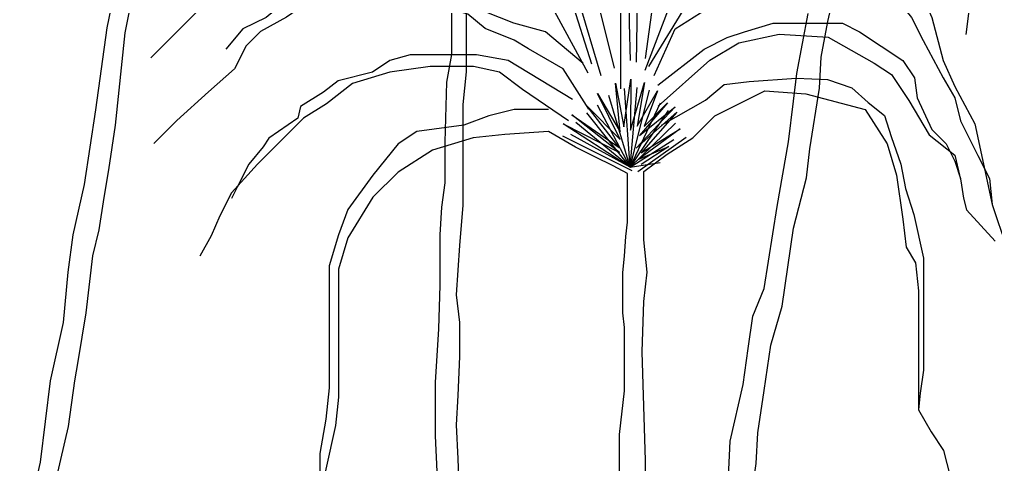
# Model space of a CAD drawing. Header units: millimetres. Extents: x 284148 to 331264, y 78716 to 101523.
# Drawn here: x 289472 to 290080, y 80633 to 80911 of the extents above; entities that cross this region are included whole.
import ezdxf

# ---------------------------------------------------------------- set-up
doc = ezdxf.new("R2010")
doc.units = ezdxf.units.MM

# ---------------------------------------------------------------- blocks, each defined once
blk = doc.blocks.new('A$C712731ED')
for points in [[(1237.96, 1283.05), (1216.42, 1277.67), (1203.85, 1263.33), (1194.87, 1238.23), (1184.1, 1218.5), (1178.71, 1196.99), (1175.12, 1180.85), (1175.12, 1161.13), (1173.33, 1146.79), (1167.94, 1125.27), (1166.15, 1098.38), (1158.96, 1078.65), (1155.37, 1058.93), (1155.37, 1042.79), (1155.37, 1021.28), (1155.37, 1001.55), (1155.37, 978.25), (1155.37, 958.52), (1153.58, 940.59), (1151.78, 915.49), (1151.78, 874.25), (1151.78, 865.29), (1151.78, 849.15)], [(1237.96, 1283.05), (1216.42, 1277.67), (1203.85, 1263.33), (1194.87, 1238.23), (1184.1, 1218.5), (1178.71, 1196.99), (1175.12, 1180.85), (1175.12, 1161.13), (1173.33, 1146.79), (1167.94, 1125.27), (1166.15, 1098.38), (1158.96, 1078.65), (1155.37, 1058.93), (1155.37, 1042.79), (1155.37, 1021.28), (1155.37, 1001.55), (1155.37, 978.25), (1155.37, 958.52), (1153.58, 940.59), (1151.78, 915.49), (1151.78, 874.25), (1151.78, 865.29), (1151.78, 849.15)], [(1192.96, 1239.75), (1176.8, 1187.76), (1173.21, 1162.66), (1173.21, 1135.76), (1169.62, 1112.45), (1166.03, 1099.9), (1162.44, 1080.18), (1160.64, 1056.87), (1160.64, 1037.15), (1160.64, 1019.22), (1162.44, 983.36), (1162.44, 963.64), (1162.44, 942.12), (1157.05, 925.98), (1157.05, 909.85), (1157.05, 890.12), (1157.68, 866.69)], [(1192.96, 1239.75), (1176.8, 1187.76), (1173.21, 1162.66), (1173.21, 1135.76), (1169.62, 1112.45), (1166.03, 1099.9), (1162.44, 1080.18), (1160.64, 1056.87), (1160.64, 1037.15), (1160.64, 1019.22), (1162.44, 983.36), (1162.44, 963.64), (1162.44, 942.12), (1157.05, 925.98), (1157.05, 909.85), (1157.05, 890.12), (1157.68, 866.69)], [(1218.97, 607.08), (1219.98, 629.34), (1228.08, 664.76), (1231.12, 687.03), (1234.16, 707.27), (1241.25, 724.48), (1249.35, 775.58), (1256.44, 816.06), (1259.48, 841.37), (1261.5, 858.57), (1268.59, 896.02)], [(1218.97, 607.08), (1219.98, 629.34), (1228.08, 664.76), (1231.12, 687.03), (1234.16, 707.27), (1241.25, 724.48), (1249.35, 775.58), (1256.44, 816.06), (1259.48, 841.37), (1261.5, 858.57), (1268.59, 896.02)], [(1227.08, 552.13), (1236.19, 615.38), (1237.21, 634.61), (1241.26, 660.93), (1245.31, 689.26), (1252.4, 713.55), (1259.49, 762.13), (1267.59, 793.51), (1269.62, 811.72), (1275.69, 849.57), (1276.71, 868.8), (1280.76, 891.07), (1284.81, 908.27), (1288.86, 926.49), (1300, 968.99), (1305.07, 993.28), (1313.17, 1026.68), (1322.28, 1063.11), (1325.32, 1087.4), (1331.4, 1100.56), (1335.45, 1118.78), (1339.5, 1142.05), (1348.62, 1159.26)], [(1227.08, 552.13), (1236.19, 615.38), (1237.21, 634.61), (1241.26, 660.93), (1245.31, 689.26), (1252.4, 713.55), (1259.49, 762.13), (1267.59, 793.51), (1269.62, 811.72), (1275.69, 849.57), (1276.71, 868.8), (1280.76, 891.07), (1284.81, 908.27), (1288.86, 926.49), (1300, 968.99), (1305.07, 993.28), (1313.17, 1026.68), (1322.28, 1063.11), (1325.32, 1087.4), (1331.4, 1100.56), (1335.45, 1118.78), (1339.5, 1142.05), (1348.62, 1159.26)], [(1365.32, 981.57), (1347.37, 1029.98), (1331.21, 1051.49), (1316.84, 1060.46), (1289.91, 1081.97), (1268.37, 1081.97), (1252.21, 1081.97), (1239.64, 1078.39), (1230.66, 1064.04), (1216.3, 1053.28), (1210.92, 1046.11), (1203.73, 1033.56), (1198.35, 1022.8), (1194.76, 1012.05), (1191.17, 1001.29), (1189.37, 994.12), (1183.98, 983.36), (1173.21, 960.05), (1162.44, 927.78), (1161.41, 865.75)], [(1365.32, 981.57), (1347.37, 1029.98), (1331.21, 1051.49), (1316.84, 1060.46), (1289.91, 1081.97), (1268.37, 1081.97), (1252.21, 1081.97), (1239.64, 1078.39), (1230.66, 1064.04), (1216.3, 1053.28), (1210.92, 1046.11), (1203.73, 1033.56), (1198.35, 1022.8), (1194.76, 1012.05), (1191.17, 1001.29), (1189.37, 994.12), (1183.98, 983.36), (1173.21, 960.05), (1162.44, 927.78), (1161.41, 865.75)], [(1147.89, 862.03), (1129.59, 935.49), (1118.18, 948.3), (1112.48, 958.26), (1108.21, 966.8), (1103.93, 975.35), (1091.1, 992.43), (1086.82, 995.28), (1075.42, 1006.66), (1065.44, 1016.63), (1045.48, 1029.44), (1041.21, 1037.98), (1034.08, 1046.52), (1009.85, 1057.91), (994.17, 1065.03), (979.91, 1073.57), (968.51, 1073.57)], [(1147.89, 862.03), (1129.59, 935.49), (1118.18, 948.3), (1112.48, 958.26), (1108.21, 966.8), (1103.93, 975.35), (1091.1, 992.43), (1086.82, 995.28), (1075.42, 1006.66), (1065.44, 1016.63), (1045.48, 1029.44), (1041.21, 1037.98), (1034.08, 1046.52), (1009.85, 1057.91), (994.17, 1065.03), (979.91, 1073.57), (968.51, 1073.57)], [(1367.12, 882.95), (1372.5, 925.98), (1372.5, 945.71), (1368.91, 963.64), (1365.32, 981.57), (1359.94, 999.5), (1347.37, 1019.22), (1333, 1038.94), (1318.64, 1056.87), (1297.1, 1073.01), (1280.94, 1073.01), (1250.41, 1073.01), (1234.26, 1064.04), (1225.28, 1046.11), (1216.3, 1033.56), (1209.12, 1017.42), (1201.94, 1003.08), (1194.76, 981.57), (1185.78, 965.43), (1180.39, 951.08), (1176.8, 931.36), (1173.21, 913.43), (1167, 868.08)], [(1367.12, 882.95), (1372.5, 925.98), (1372.5, 945.71), (1368.91, 963.64), (1365.32, 981.57), (1359.94, 999.5), (1347.37, 1019.22), (1333, 1038.94), (1318.64, 1056.87), (1297.1, 1073.01), (1280.94, 1073.01), (1250.41, 1073.01), (1234.26, 1064.04), (1225.28, 1046.11), (1216.3, 1033.56), (1209.12, 1017.42), (1201.94, 1003.08), (1194.76, 981.57), (1185.78, 965.43), (1180.39, 951.08), (1176.8, 931.36), (1173.21, 913.43), (1167, 868.08)], [(1139.57, 857.19), (1125.31, 905.59), (1121.04, 921.25), (1113.91, 935.49), (1105.35, 946.87), (1096.8, 963.96), (1091.1, 976.77), (1076.84, 991), (1062.59, 1005.24), (1051.19, 1019.48), (1035.51, 1029.44), (1025.53, 1035.13), (1015.55, 1045.1), (1002.72, 1053.64), (991.31, 1057.91), (984.19, 1060.76), (972.78, 1063.61), (954.25, 1066.45)], [(1139.57, 857.19), (1125.31, 905.59), (1121.04, 921.25), (1113.91, 935.49), (1105.35, 946.87), (1096.8, 963.96), (1091.1, 976.77), (1076.84, 991), (1062.59, 1005.24), (1051.19, 1019.48), (1035.51, 1029.44), (1025.53, 1035.13), (1015.55, 1045.1), (1002.72, 1053.64), (991.31, 1057.91), (984.19, 1060.76), (972.78, 1063.61), (954.25, 1066.45)], [(777.26, 558.63), (790.43, 616.32), (796.5, 666.92), (804.61, 703.36), (807.65, 734.73), (810.68, 758.01), (817.77, 789.38), (824.86, 835.94), (831.95, 887.04), (838.03, 917.4), (843.09, 945.74), (848.16, 959.91), (853.22, 990.27), (858.29, 1004.44), (861.33, 1019.62), (864.36, 1035.81), (865.38, 1047.96), (868.42, 1058.08)], [(777.26, 558.63), (790.43, 616.32), (796.5, 666.92), (804.61, 703.36), (807.65, 734.73), (810.68, 758.01), (817.77, 789.38), (824.86, 835.94), (831.95, 887.04), (838.03, 917.4), (843.09, 945.74), (848.16, 959.91), (853.22, 990.27), (858.29, 1004.44), (861.33, 1019.62), (864.36, 1035.81), (865.38, 1047.96), (868.42, 1058.08)], [(797.55, 594.66), (807.68, 638.58), (811.73, 666.92), (813.76, 679.06), (818.82, 709.43), (822.87, 744.85), (826.93, 761.04), (829.96, 781.28), (833, 798.49), (837.05, 826.31), (843.13, 884), (848.19, 910.31), (850.22, 931.57), (855.28, 953.83), (858.32, 970.03), (862.37, 983.18), (871.49, 1021.64), (874.53, 1039.86), (876.55, 1059.09)], [(797.55, 594.66), (807.68, 638.58), (811.73, 666.92), (813.76, 679.06), (818.82, 709.43), (822.87, 744.85), (826.93, 761.04), (829.96, 781.28), (833, 798.49), (837.05, 826.31), (843.13, 884), (848.19, 910.31), (850.22, 931.57), (855.28, 953.83), (858.32, 970.03), (862.37, 983.18), (871.49, 1021.64), (874.53, 1039.86), (876.55, 1059.09)], [(1167, 860.63), (1192.44, 927.33), (1210.01, 944.89), (1224.65, 962.44), (1246.62, 972.68), (1270.05, 980), (1280.3, 984.38), (1334.47, 988.77), (1362.29, 987.31), (1376.94, 982.92), (1390.12, 975.61), (1400.37, 968.29), (1404.76, 962.44), (1413.54, 955.13), (1416.47, 952.2)], [(1167, 860.63), (1192.44, 927.33), (1210.01, 944.89), (1224.65, 962.44), (1246.62, 972.68), (1270.05, 980), (1280.3, 984.38), (1334.47, 988.77), (1362.29, 987.31), (1376.94, 982.92), (1390.12, 975.61), (1400.37, 968.29), (1404.76, 962.44), (1413.54, 955.13), (1416.47, 952.2)], [(1133.9, 864.36), (1121.14, 904.32), (1115.75, 913.28), (1101.39, 925.83), (1087.02, 934.8), (1079.84, 943.76), (1070.86, 954.52), (1056.5, 965.28), (1036.75, 972.45), (1022.39, 976.04), (984.68, 976.04), (979.3, 972.45), (964.94, 963.49), (941.59, 952.73), (934.41, 947.35), (929.03, 936.59), (925.44, 925.83), (905.69, 909.7), (887.73, 897.14), (859.01, 868.46)], [(1133.9, 864.36), (1121.14, 904.32), (1115.75, 913.28), (1101.39, 925.83), (1087.02, 934.8), (1079.84, 943.76), (1070.86, 954.52), (1056.5, 965.28), (1036.75, 972.45), (1022.39, 976.04), (984.68, 976.04), (979.3, 972.45), (964.94, 963.49), (941.59, 952.73), (934.41, 947.35), (929.03, 936.59), (925.44, 925.83), (905.69, 909.7), (887.73, 897.14), (859.01, 868.46)], [(1131.57, 858.77), (1106.77, 904.32), (1101.39, 911.49), (1088.82, 922.25), (1074.46, 934.8), (1070.86, 941.97), (1054.71, 956.31), (1027.77, 967.07), (990.07, 970.66), (973.91, 968.86), (959.55, 959.9), (939.8, 952.73)], [(1131.57, 858.77), (1106.77, 904.32), (1101.39, 911.49), (1088.82, 922.25), (1074.46, 934.8), (1070.86, 941.97), (1054.71, 956.31), (1027.77, 967.07), (990.07, 970.66), (973.91, 968.86), (959.55, 959.9), (939.8, 952.73)], [(1037.39, 610.33), (1036.38, 632.6), (1036.38, 665.99), (1038.41, 699.39), (1039.42, 726.72), (1039.42, 741.9), (1039.42, 758.09), (1040.43, 775.3), (1042.46, 790.48), (1042.46, 815.78), (1043.47, 853.22), (1046.51, 870.43), (1046.51, 892.69), (1046.51, 904.84), (1046.51, 921.03), (1045.5, 933.18), (1046.51, 957.47)], [(1037.39, 610.33), (1036.38, 632.6), (1036.38, 665.99), (1038.41, 699.39), (1039.42, 726.72), (1039.42, 741.9), (1039.42, 758.09), (1040.43, 775.3), (1042.46, 790.48), (1042.46, 815.78), (1043.47, 853.22), (1046.51, 870.43), (1046.51, 892.69), (1046.51, 904.84), (1046.51, 921.03), (1045.5, 933.18), (1046.51, 957.47)], [(1051.63, 591), (1050.61, 618.33), (1049.6, 639.58), (1050.61, 657.8), (1051.63, 682.09), (1051.63, 703.34), (1049.6, 720.54), (1051.63, 751.31), (1053.65, 776.61), (1053.65, 825.19), (1053.65, 839.36), (1055.68, 859.6), (1055.68, 881.86), (1055.68, 895.02), (1055.68, 917.28), (1055.68, 928.42), (1055.68, 943.6), (1055.68, 959.79)], [(1051.63, 591), (1050.61, 618.33), (1049.6, 639.58), (1050.61, 657.8), (1051.63, 682.09), (1051.63, 703.34), (1049.6, 720.54), (1051.63, 751.31), (1053.65, 776.61), (1053.65, 825.19), (1053.65, 839.36), (1055.68, 859.6), (1055.68, 881.86), (1055.68, 895.02), (1055.68, 917.28), (1055.68, 928.42), (1055.68, 943.6), (1055.68, 959.79)], [(1169.33, 862.96), (1194.75, 904.32), (1209.11, 918.66), (1239.63, 934.8), (1273.75, 938.38), (1302.47, 929.42), (1324.02, 918.66), (1340.18, 906.11), (1345.56, 893.56), (1352.75, 866.66), (1359.93, 850.53), (1372.5, 827.22), (1383.27, 777.01)], [(1169.33, 862.96), (1194.75, 904.32), (1209.11, 918.66), (1239.63, 934.8), (1273.75, 938.38), (1302.47, 929.42), (1324.02, 918.66), (1340.18, 906.11), (1345.56, 893.56), (1352.75, 866.66), (1359.93, 850.53), (1372.5, 827.22), (1383.27, 777.01)], [(1172.6, 857.37), (1185.77, 886.39), (1205.52, 898.94), (1225.27, 924.04), (1252.2, 929.42), (1298.88, 924.04), (1318.63, 911.49), (1333, 893.56), (1340.18, 879.21), (1352.75, 855.91), (1359.93, 843.36), (1363.52, 829.01), (1374.29, 807.5), (1381.47, 793.15), (1383.27, 777.01), (1386.86, 766.26), (1390.45, 755.5), (1397.63, 741.16), (1408.4, 723.23), (1419.18, 692.74)], [(1172.6, 857.37), (1185.77, 886.39), (1205.52, 898.94), (1225.27, 924.04), (1252.2, 929.42), (1298.88, 924.04), (1318.63, 911.49), (1333, 893.56), (1340.18, 879.21), (1352.75, 855.91), (1359.93, 843.36), (1363.52, 829.01), (1374.29, 807.5), (1381.47, 793.15), (1383.27, 777.01), (1386.86, 766.26), (1390.45, 755.5), (1397.63, 741.16), (1408.4, 723.23), (1419.18, 692.74)], [(1128.32, 864.87), (1104.98, 884.59), (1085.23, 889.97), (1067.27, 897.14), (1054.71, 900.73), (1031.37, 911.49), (1018.8, 913.28), (990.07, 913.28), (973.91, 913.28), (963.14, 913.28), (952.37, 911.49), (930.82, 893.56), (916.46, 886.39), (905.69, 873.84)], [(1128.32, 864.87), (1104.98, 884.59), (1085.23, 889.97), (1067.27, 897.14), (1054.71, 900.73), (1031.37, 911.49), (1018.8, 913.28), (990.07, 913.28), (973.91, 913.28), (963.14, 913.28), (952.37, 911.49), (930.82, 893.56), (916.46, 886.39), (905.69, 873.84)], [(1132.03, 836.45), (1115.87, 861.55), (1094.32, 874.1), (1085.34, 879.48), (1067.39, 886.65), (1056.62, 895.62), (1031.48, 902.79), (1020.71, 904.58), (999.16, 906.38), (984.8, 906.38), (970.44, 904.58), (954.28, 901), (943.51, 893.82), (927.35, 884.86), (918.37, 875.89), (911.19, 861.55), (895.03, 847.21), (875.28, 829.28), (860.92, 814.93)], [(1132.03, 836.45), (1115.87, 861.55), (1094.32, 874.1), (1085.34, 879.48), (1067.39, 886.65), (1056.62, 895.62), (1031.48, 902.79), (1020.71, 904.58), (999.16, 906.38), (984.8, 906.38), (970.44, 904.58), (954.28, 901), (943.51, 893.82), (927.35, 884.86), (918.37, 875.89), (911.19, 861.55), (895.03, 847.21), (875.28, 829.28), (860.92, 814.93)], [(1174.93, 851.32), (1203.73, 873.84), (1218.09, 881.01), (1228.86, 884.59), (1246.82, 889.97), (1273.75, 889.97), (1289.91, 889.97), (1300.68, 884.59), (1327.61, 866.66), (1334.79, 855.91), (1336.59, 843.36), (1345.56, 823.63), (1354.54, 814.67), (1359.93, 803.91), (1363.52, 793.15)], [(1174.93, 851.32), (1203.73, 873.84), (1218.09, 881.01), (1228.86, 884.59), (1246.82, 889.97), (1273.75, 889.97), (1289.91, 889.97), (1300.68, 884.59), (1327.61, 866.66), (1334.79, 855.91), (1336.59, 843.36), (1345.56, 823.63), (1354.54, 814.67), (1359.93, 803.91), (1363.52, 793.15)], [(1175.12, 838.24), (1207.43, 866.93), (1225.39, 877.69), (1250.52, 883.07), (1281.05, 881.27), (1309.77, 865.14), (1320.54, 857.97), (1331.32, 841.83), (1343.88, 820.31), (1360.04, 807.76), (1363.63, 791.62), (1365.43, 780.87), (1367.23, 773.69), (1385.18, 753.97)], [(1175.12, 838.24), (1207.43, 866.93), (1225.39, 877.69), (1250.52, 883.07), (1281.05, 881.27), (1309.77, 865.14), (1320.54, 857.97), (1331.32, 841.83), (1343.88, 820.31), (1360.04, 807.76), (1363.63, 791.62), (1365.43, 780.87), (1367.23, 773.69), (1385.18, 753.97)], [(1121.78, 842.47), (1081.64, 866.66), (1061.89, 870.25), (1033.16, 870.25), (1020.59, 870.25), (1008.03, 866.66), (997.25, 859.49), (975.71, 854.11), (966.73, 846.94), (952.37, 837.98), (950.57, 830.8), (932.62, 818.25), (929.03, 812.87), (920.05, 802.12), (912.87, 787.77), (909.28, 780.6)], [(1121.78, 842.47), (1081.64, 866.66), (1061.89, 870.25), (1033.16, 870.25), (1020.59, 870.25), (1008.03, 866.66), (997.25, 859.49), (975.71, 854.11), (966.73, 846.94), (952.37, 837.98), (950.57, 830.8), (932.62, 818.25), (929.03, 812.87), (920.05, 802.12), (912.87, 787.77), (909.28, 780.6)], [(1119.34, 829.01), (1090.61, 848.73), (1076.25, 859.49), (1060.09, 863.08), (1033.16, 863.08), (1008.03, 859.49), (984.68, 852.32), (968.53, 839.77), (954.16, 830.8), (925.44, 802.12), (909.28, 784.19), (902.1, 769.84), (896.71, 757.29), (889.53, 744.74)], [(1119.34, 829.01), (1090.61, 848.73), (1076.25, 859.49), (1060.09, 863.08), (1033.16, 863.08), (1008.03, 859.49), (984.68, 852.32), (968.53, 839.77), (954.16, 830.8), (925.44, 802.12), (909.28, 784.19), (902.1, 769.84), (896.71, 757.29), (889.53, 744.74)], [(1155.56, 801.47), (1116.02, 827.21), (1151.07, 809.44), (1121.28, 832.82), (1150.91, 812.44), (1130.84, 838.32), (1151.45, 817.45), (1137.37, 846.09), (1151.42, 822.32), (1148.49, 852.61), (1153.69, 825.34), (1158.21, 855.11), (1157.85, 823.36), (1166.67, 853.03), (1162.13, 825.68), (1174.73, 847.8), (1166.43, 825.57), (1180.93, 840.26), (1163.6, 819.97), (1185.82, 837.87), (1161.36, 812.09), (1186.7, 834.44), (1164.53, 809.25), (1188.77, 824.02), (1163.13, 805.24), (1181.83, 813.1), (1164.58, 801.96)], [(1155.56, 801.47), (1116.02, 827.21), (1151.07, 809.44), (1121.28, 832.82), (1150.91, 812.44), (1130.84, 838.32), (1151.45, 817.45), (1137.37, 846.09), (1151.42, 822.32), (1148.49, 852.61), (1153.69, 825.34), (1158.21, 855.11), (1157.85, 823.36), (1166.67, 853.03), (1162.13, 825.68), (1174.73, 847.8), (1166.43, 825.57), (1180.93, 840.26), (1163.6, 819.97), (1185.82, 837.87), (1161.36, 812.09), (1186.7, 834.44), (1164.53, 809.25), (1188.77, 824.02), (1163.13, 805.24), (1181.83, 813.1), (1164.58, 801.96)], [(1177.19, 826.4), (1204.54, 842), (1216.26, 851.76), (1231.89, 853.71), (1261.2, 855.66), (1280.66, 854.81), (1295.87, 849.74), (1306.01, 840.63), (1316.15, 832.53), (1320.21, 819.36), (1326.29, 802.14), (1329.34, 786.95), (1334.41, 770.75), (1340.49, 743.4), (1340.49, 719.09), (1340.49, 698.84), (1340.49, 673.52), (1338.46, 659.34), (1337.39, 648.86)], [(1177.19, 826.4), (1204.54, 842), (1216.26, 851.76), (1231.89, 853.71), (1261.2, 855.66), (1280.66, 854.81), (1295.87, 849.74), (1306.01, 840.63), (1316.15, 832.53), (1320.21, 819.36), (1326.29, 802.14), (1329.34, 786.95), (1334.41, 770.75), (1340.49, 743.4), (1340.49, 719.09), (1340.49, 698.84), (1340.49, 673.52), (1338.46, 659.34), (1337.39, 648.86)], [(1157.72, 800.2), (1154.24, 849.22)], [(1157.72, 800.2), (1154.24, 849.22)], [(1157.72, 800.2), (1161.97, 849.99)], [(1157.72, 800.2), (1161.97, 849.99)], [(1157.72, 800.2), (1169.71, 848.33)], [(1157.72, 800.2), (1169.71, 848.33)], [(1166.24, 797.41), (1180.7, 808.25), (1196.73, 818.59), (1210.4, 832.25), (1241.66, 847.86), (1267.06, 845.91), (1304.17, 836.15), (1317.85, 814.69), (1323.71, 795.18), (1327.62, 767.87), (1329.57, 750.31), (1335.43, 740.56), (1337.39, 723), (1337.39, 695.69), (1337.39, 674.23), (1337.39, 648.86), (1345.2, 635.21), (1353.01, 623.5), (1358.87, 600.09)], [(1166.24, 797.41), (1180.7, 808.25), (1196.73, 818.59), (1210.4, 832.25), (1241.66, 847.86), (1267.06, 845.91), (1304.17, 836.15), (1317.85, 814.69), (1323.71, 795.18), (1327.62, 767.87), (1329.57, 750.31), (1335.43, 740.56), (1337.39, 723), (1337.39, 695.69), (1337.39, 674.23), (1337.39, 648.86), (1345.2, 635.21), (1353.01, 623.5), (1358.87, 600.09)], [(1157.72, 800.2), (1144.39, 844.86)], [(1157.72, 800.2), (1144.39, 844.86)], [(1157.72, 800.2), (1176.64, 840.37)], [(1157.72, 800.2), (1176.64, 840.37)], [(1106.87, 836.15), (1085.38, 836.15), (1069.75, 832.25), (1054.12, 826.4), (1024.82, 822.49), (1013.09, 814.69), (1005.28, 804.94), (997.47, 795.18), (981.84, 773.72), (975.98, 758.11), (970.12, 738.61), (970.12, 721.05), (970.12, 701.54), (970.12, 672.27), (970.12, 662.52), (968.16, 643.01), (964.26, 621.55), (964.26, 594.24)], [(1106.87, 836.15), (1085.38, 836.15), (1069.75, 832.25), (1054.12, 826.4), (1024.82, 822.49), (1013.09, 814.69), (1005.28, 804.94), (997.47, 795.18), (981.84, 773.72), (975.98, 758.11), (970.12, 738.61), (970.12, 721.05), (970.12, 701.54), (970.12, 672.27), (970.12, 662.52), (968.16, 643.01), (964.26, 621.55), (964.26, 594.24)], [(1157.72, 800.2), (1130.72, 834.03)], [(1157.72, 800.2), (1130.72, 834.03)], [(1157.72, 800.2), (1137.42, 838.8)], [(1157.72, 800.2), (1137.42, 838.8)], [(1157.72, 800.2), (1181.54, 835.55)], [(1157.72, 800.2), (1181.54, 835.55)], [(1157.72, 800.2), (1123.75, 827.98)], [(1157.72, 800.2), (1123.75, 827.98)], [(1157.72, 800.2), (1186.03, 827.57)], [(1157.72, 800.2), (1186.03, 827.57)], [(1156.1, 796.34), (1147.18, 801.14), (1135.65, 806.68), (1123.69, 812.65), (1106.87, 822.49), (1079.52, 820.54), (1059.98, 818.59), (1034.58, 810.79), (1013.09, 797.13), (997.47, 781.53), (981.84, 756.16), (975.98, 736.65), (975.98, 695.69), (975.98, 656.67), (974.02, 639.11), (968.16, 611.8), (964.26, 594.24), (956.44, 564.97), (954.49, 535.71)], [(1156.1, 796.34), (1147.18, 801.14), (1135.65, 806.68), (1123.69, 812.65), (1106.87, 822.49), (1079.52, 820.54), (1059.98, 818.59), (1034.58, 810.79), (1013.09, 797.13), (997.47, 781.53), (981.84, 756.16), (975.98, 736.65), (975.98, 695.69), (975.98, 656.67), (974.02, 639.11), (968.16, 611.8), (964.26, 594.24), (956.44, 564.97), (954.49, 535.71)], [(1158.98, 797.88), (1115.74, 819.64)], [(1158.98, 797.88), (1115.74, 819.64)], [(1157.72, 800.2), (1120.79, 820.52)], [(1157.72, 800.2), (1120.79, 820.52)], [(1157.72, 800.2), (1184.95, 817.55)], [(1157.72, 800.2), (1184.95, 817.55)], [(1162.44, 797.54), (1192.52, 818.95)], [(1162.44, 797.54), (1192.52, 818.95)], [(1157.72, 800.2), (1176.46, 803.19)], [(1157.72, 800.2), (1176.46, 803.19)], [(1167.25, 586.9), (1167.25, 617.26), (1165.22, 685.07), (1166.24, 716.44), (1168.26, 734.66), (1166.24, 754.9), (1166.24, 772.11), (1166.24, 797.41)], [(1167.25, 586.9), (1167.25, 617.26), (1165.22, 685.07), (1166.24, 716.44), (1168.26, 734.66), (1166.24, 754.9), (1166.24, 772.11), (1166.24, 797.41)], [(1151.04, 595.95), (1151.04, 619.23), (1151.04, 633.4), (1154.08, 660.72), (1154.08, 678.94), (1154.08, 700.19), (1153.07, 709.3), (1153.07, 734.6), (1154.08, 744.72), (1155.09, 756.87), (1156.1, 765.98), (1156.1, 779.13), (1156.1, 796.34)], [(1151.04, 595.95), (1151.04, 619.23), (1151.04, 633.4), (1154.08, 660.72), (1154.08, 678.94), (1154.08, 700.19), (1153.07, 709.3), (1153.07, 734.6), (1154.08, 744.72), (1155.09, 756.87), (1156.1, 765.98), (1156.1, 779.13), (1156.1, 796.34)]]:
    blk.add_lwpolyline(points)

msp = doc.modelspace()

# ---------------------------------------------------------------- block references
msp.add_blockref('A$C712731ED', (288694.87, 80018.54))

doc.saveas('drawing.dxf')
